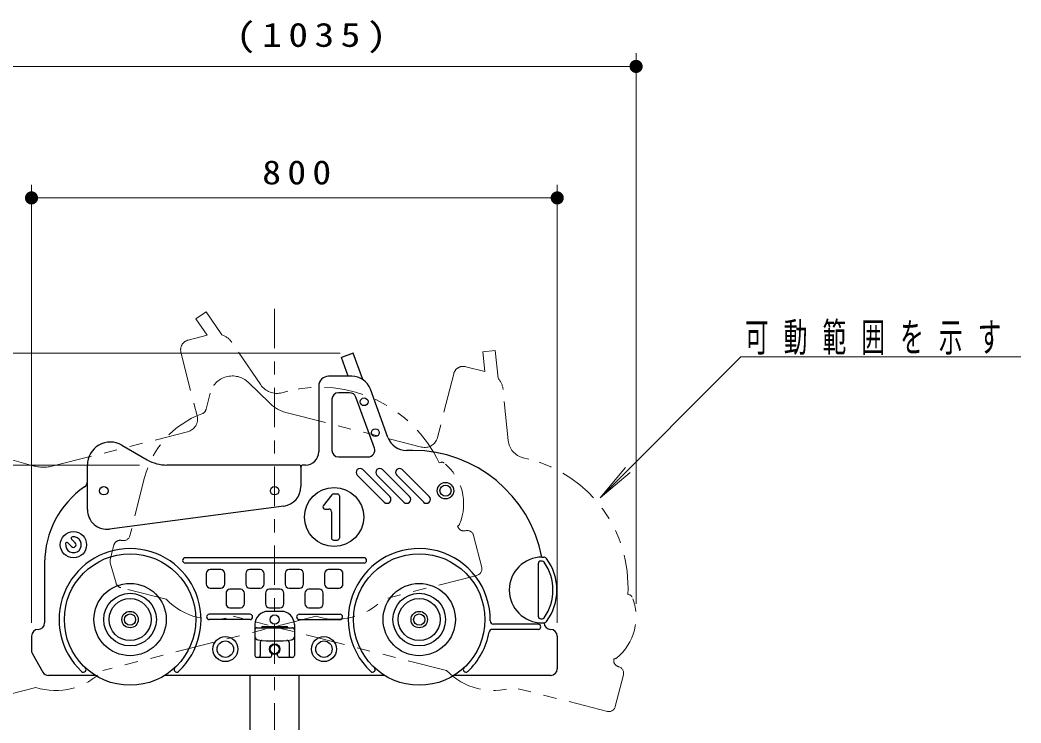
# Model space of a CAD drawing. Units: millimetres on the paper, scale 1:20. Extents: x -365 to 0, y 0 to 257.
# Drawn here: x -326.4 to -250.2, y 88.3 to 141.8 of the extents above; entities that cross this region are included whole.
import ezdxf

# ---------------------------------------------------------------- set-up
doc = ezdxf.new("R2010")
doc.units = ezdxf.units.MM
doc.linetypes.add('USER2', pattern=[6, 3, -1, 1, -1])
doc.linetypes.add('USER3', pattern=[8, 3, -1, 1, -1, 1, -1])
doc.layers.add('LY_1', color=7, linetype='Continuous', lineweight=13)
doc.styles.add('ＭＳ ゴシック', font='')
doc.styles.get('ＭＳ ゴシック').set_extended_font_data('MS Gothic')

# ---------------------------------------------------------------- blocks, each defined once
blk = doc.blocks.new('filled_dot')
at = {"color": 0, "linetype": 'Continuous', "lineweight": -2, "const_width": 1.25}
blk.add_lwpolyline([(-0.625, 0, 1), (0.625, 0, 1)], format="xyb", close=True, dxfattribs=at)

msp = doc.modelspace()

# ---------------------------------------------------------------- linework, layer by layer
at = {"layer": 'LY_1'}
for p, q in [((-279.486, 97.37), (-279.486, 139.248)), ((-331.233, 138.248), (-279.486, 138.248)), ((-325.486, 95.932), (-325.486, 129.248)), ((-285.486, 95.932), (-285.486, 129.248)), ((-325.486, 128.248), (-285.486, 128.248)), ((-302.013, 116.432), (-355.738, 116.432)), ((-271.514, 116.152), (-282.227, 105.439)), ((-271.514, 116.152), (-250.201, 116.152)), ((-317.272, 107.932), (-345.738, 107.932)), ((-282.227, 105.439), (-280.299, 107.737)), ((-282.227, 105.439), (-279.929, 107.367))]:
    msp.add_line(p, q, dxfattribs=at)
at = {"layer": 'LY_1', "linetype": 'USER3'}
for p, q in [((-312.19, 119.59), (-312.975, 119.056)), ((-310.995, 117.836), (-312.19, 119.59)), ((-312.121, 117.802), (-312.975, 119.056)), ((-312.121, 117.802), (-313.574, 117.433)), ((-308.046, 114.038), (-310.241, 117.261)), ((-290.205, 116.649), (-291.15, 116.554)), ((-290.998, 115.045), (-291.15, 116.554)), ((-289.992, 114.538), (-290.205, 116.649)), ((-314.116, 116.521), (-312.885, 111.675)), ((-290.998, 115.045), (-292.451, 115.414)), ((-293.363, 114.872), (-294.594, 110.026)), ((-308.981, 114.212), (-307.385, 112.658)), ((-305.983, 113.544), (-306.437, 113.429)), ((-289.213, 109.793), (-289.604, 113.672)), ((-312.206, 112.178), (-311.898, 113.39)), ((-306.031, 111.899), (-295.809, 109.303)), ((-323.83, 107.863), (-313.608, 110.46)), ((-327.526, 108.488), (-325.382, 107.883)), ((-287.636, 108.374), (-288.09, 108.489)), ((-294.468, 108.1), (-294.315, 108.139)), ((-316.877, 106.989), (-318.003, 102.56)), ((-291.847, 102.575), (-291.231, 100.152)), ((-319.218, 101.837), (-319.493, 100.755)), ((-319.489, 100.496), (-319.056, 98.958)), ((-291.593, 99.544), (-298.732, 97.731)), ((-315.24, 97.731), (-318.698, 98.609)), ((-280.116, 98.094), (-279.963, 98.055)), ((-303.838, 96.434), (-320.055, 92.314)), ((-293.918, 92.314), (-310.135, 96.434)), ((-280.449, 91.988), (-281.065, 89.565)), ((-325.161, 91.017), (-328.618, 90.139)), ((-281.673, 89.203), (-288.812, 91.017))]:
    msp.add_line(p, q, dxfattribs=at)
at = {"layer": 'LY_1', "linetype": 'USER2'}
msp.add_line((-306.986, 119.812), (-306.986, 54.807), dxfattribs=at)
at = {"layer": 'LY_1', "lineweight": 25}
for p, q in [((-301.013, 116.432), (-301.906, 116.107)), ((-301.387, 114.682), (-301.906, 116.107)), ((-300.288, 114.438), (-301.013, 116.432)), ((-301.107, 114.682), (-302.886, 114.682)), ((-303.636, 113.932), (-303.636, 108.932)), ((-298.364, 110.031), (-299.698, 113.695)), ((-302.636, 112.932), (-302.636, 109.051)), ((-301.283, 113.432), (-302.136, 113.432)), ((-299.4, 109.222), (-300.813, 113.103)), ((-318.611, 109.448), (-316.682, 108.334)), ((-296.486, 109.044), (-296.955, 109.044)), ((-302.136, 108.551), (-299.87, 108.551)), ((-321.236, 104.545), (-321.236, 107.932)), ((-305.136, 107.932), (-315.182, 107.932)), ((-304.986, 107.782), (-304.986, 106.296)), ((-304.636, 107.932), (-304.836, 107.932)), ((-300.275, 107.585), (-298.224, 105.534)), ((-298.775, 107.585), (-296.724, 105.534)), ((-297.275, 107.585), (-295.224, 105.534)), ((-298.648, 105.11), (-300.699, 107.161)), ((-297.148, 105.11), (-299.199, 107.161)), ((-295.648, 105.11), (-297.699, 107.161)), ((-302.629, 105.675), (-303.29, 104.83)), ((-302.511, 105.732), (-302.211, 105.732)), ((-302.061, 105.582), (-302.061, 102.382)), ((-306.29, 104.809), (-319.54, 103.057)), ((-303.171, 104.587), (-302.861, 104.587)), ((-302.661, 104.387), (-302.661, 102.382)), ((-322.153, 102.012), (-322.436, 102.295)), ((-302.511, 102.232), (-302.211, 102.232)), ((-322.436, 101.729), (-322.719, 102.012)), ((-300.186, 100.882), (-313.786, 100.882)), ((-286.636, 100.932), (-286.509, 100.932)), ((-324.486, 100.503), (-324.486, 95.932)), ((-300.186, 100.482), (-313.786, 100.482)), ((-311.086, 99.982), (-311.886, 99.982)), ((-308.086, 99.982), (-308.886, 99.982)), ((-305.086, 99.982), (-305.886, 99.982)), ((-302.086, 99.982), (-302.886, 99.982)), ((-286.936, 100.43), (-286.936, 96.435)), ((-312.186, 99.682), (-312.186, 98.882)), ((-310.786, 98.882), (-310.786, 99.682)), ((-309.186, 99.682), (-309.186, 98.882)), ((-307.786, 98.882), (-307.786, 99.682)), ((-306.186, 99.682), (-306.186, 98.882)), ((-304.786, 98.882), (-304.786, 99.682)), ((-303.186, 99.682), (-303.186, 98.882)), ((-301.786, 98.882), (-301.786, 99.682)), ((-311.886, 98.582), (-311.086, 98.582)), ((-309.586, 98.482), (-310.386, 98.482)), ((-308.886, 98.582), (-308.086, 98.582)), ((-306.586, 98.482), (-307.386, 98.482)), ((-305.886, 98.582), (-305.086, 98.582)), ((-303.586, 98.482), (-304.386, 98.482)), ((-302.886, 98.582), (-302.086, 98.582)), ((-310.686, 98.182), (-310.686, 97.382)), ((-309.286, 97.382), (-309.286, 98.182)), ((-307.686, 98.182), (-307.686, 97.382)), ((-306.286, 97.382), (-306.286, 98.182)), ((-304.686, 98.182), (-304.686, 97.382)), ((-303.286, 97.382), (-303.286, 98.182)), ((-310.386, 97.082), (-309.586, 97.082)), ((-306.486, 96.807), (-307.486, 96.807)), ((-307.386, 97.082), (-306.586, 97.082)), ((-304.386, 97.082), (-303.586, 97.082)), ((-308.86, 96.582), (-311.96, 96.582)), ((-308.86, 96.182), (-311.96, 96.182)), ((-305.112, 96.582), (-302.012, 96.582)), ((-305.112, 96.182), (-302.012, 96.182)), ((-308.486, 95.807), (-308.486, 93.457)), ((-308.336, 95.557), (-305.636, 95.557)), ((-307.886, 95.657), (-306.086, 95.657)), ((-305.486, 95.807), (-305.486, 93.457)), ((-286.936, 95.432), (-290.425, 95.432)), ((-286.936, 95.832), (-290.337, 95.832)), ((-286.636, 95.932), (-286.509, 95.932)), ((-325.486, 94.932), (-325.486, 93.816)), ((-308.086, 94.447), (-308.086, 93.457)), ((-305.886, 94.447), (-305.886, 93.457)), ((-285.486, 94.932), (-285.486, 92.432)), ((-325.419, 93.566), (-324.62, 92.182)), ((-307.361, 93.307), (-308.336, 93.307)), ((-307.211, 93.457), (-307.211, 93.664)), ((-306.761, 93.457), (-306.761, 93.664)), ((-305.636, 93.307), (-306.611, 93.307)), ((-320.62, 91.932), (-324.187, 91.932)), ((-298.62, 91.932), (-315.352, 91.932)), ((-308.861, 78.932), (-308.861, 91.932)), ((-305.111, 78.932), (-305.111, 91.932)), ((-285.986, 91.932), (-293.352, 91.932))]:
    msp.add_line(p, q, dxfattribs=at)
for centre, radius in [((-300.177, 112.746), 0.295), ((-299.322, 110.397), 0.295), ((-319.986, 105.982), 0.325), ((-306.986, 105.982), 0.325), ((-302.461, 103.982), 2.25), ((-293.986, 105.982), 0.625), ((-293.986, 105.982), 0.425), ((-322.294, 101.871), 1), ((-317.986, 96.182), 5), ((-295.986, 96.182), 5), ((-317.986, 96.182), 2.75), ((-295.986, 96.182), 2.75), ((-317.986, 96.182), 2), ((-317.986, 96.182), 1.6), ((-295.986, 96.182), 2), ((-295.986, 96.182), 1.6), ((-317.986, 96.182), 0.625), ((-295.986, 96.182), 0.625), ((-317.986, 96.182), 0.425), ((-306.986, 96.182), 0.35), ((-295.986, 96.182), 0.425), ((-310.736, 93.932), 0.95), ((-310.736, 93.932), 0.625), ((-303.236, 93.932), 0.95), ((-303.236, 93.932), 0.625), ((-306.986, 93.932), 0.4), ((-306.986, 93.932), 0.35)]:
    msp.add_circle(centre, radius, dxfattribs=at)
at = {"layer": 'LY_1', "linetype": 'USER3'}
for centre, radius, start, end in [((-313.389, 116.706), 0.75, 104.25374, 194.25374), ((-311.481, 116.417), 1.5, 34.25374, 71.12364), ((-292.636, 114.687), 0.75, 75.74626, 165.74626), ((-310.202, 112.959), 1.75, 45.74626, 165.74626), ((-291.096, 113.522), 1.5, 5.74626, 42.61616), ((-306.806, 114.883), 1.5, 214.25374, 284.25374), ((-303.521, 103.852), 10, 25.13725, 104.25374), ((-312.69, 112.301), 0.5, 290.26437, 345.74626), ((-305.292, 114.807), 3, 225.74626, 255.74626), ((-310.093, 105.266), 7, 110.26437, 165.74626), ((-313.854, 111.429), 1, 284.25374, 14.25374), ((-295.563, 110.272), 1, 255.74626, 345.74626), ((-287.721, 109.943), 1.5, 185.74626, 255.74626), ((-294.254, 107.896), 0.25, 51.12364, 104.25374), ((-290.098, 98.682), 10, 356.62977, 75.74626), ((-324.568, 110.771), 3, 254.25374, 284.25374), ((-296.607, 104.977), 4, 337.38384, 51.12364), ((-293.146, 103.535), 0.25, 289.41735, 337.38384), ((-292.578, 103.421), 0.5, 194.13748, 284.25374), ((-292.331, 102.452), 0.5, 14.25374, 104.25374), ((-318.733, 101.713), 0.5, 75.74626, 165.74626), ((-318.487, 102.683), 0.5, 255.74626, 345.74626), ((-319.008, 100.632), 0.5, 165.74626, 195.74626), ((-291.716, 100.029), 0.5, 284.25374, 14.25374), ((-318.575, 99.094), 0.5, 195.74626, 255.74626), ((-311.641, 101.201), 5, 223.95793, 287.53459), ((-302.331, 101.201), 5, 252.46541, 316.04207), ((-283.486, 96.37), 4, 308.87636, 22.61616), ((-280.025, 97.813), 0.25, 22.61616, 75.74626), ((-280.688, 93.08), 0.5, 165.63, 255.74626), ((-281.133, 93.451), 0.25, 260.90987, 308.87636), ((-323.654, 95.785), 5, 252.46541, 316.04207), ((-290.318, 95.785), 5, 223.95793, 287.53459), ((-280.934, 92.111), 0.5, 345.74626, 75.74626), ((-281.55, 89.688), 0.5, 255.74626, 345.74626)]:
    msp.add_arc(centre, radius, start, end, dxfattribs=at)
at = {"layer": 'LY_1', "lineweight": 25}
for centre, radius, start, end in [((-302.886, 113.932), 0.75, 90, 180), ((-301.107, 113.182), 1.5, 20, 90), ((-302.136, 112.932), 0.5, 90, 180), ((-301.283, 112.932), 0.5, 20, 90), ((-319.486, 107.932), 1.75, 60, 180), ((-296.955, 110.544), 1.5, 200, 270), ((-304.636, 108.932), 1, 270, 0), ((-302.136, 109.051), 0.5, 180, 270), ((-299.87, 109.051), 0.5, 270, 20), ((-296.486, 99.044), 10, 10.88247, 90), ((-315.182, 110.932), 3, 240, 270), ((-305.136, 107.782), 0.15, 0, 90), ((-304.836, 107.782), 0.15, 90, 180), ((-300.487, 107.373), 0.3, 135, 225), ((-300.487, 107.373), 0.3, 45, 135), ((-298.987, 107.373), 0.3, 135, 225), ((-298.987, 107.373), 0.3, 45, 135), ((-297.487, 107.373), 0.3, 135, 225), ((-297.487, 107.373), 0.3, 45, 135), ((-321.736, 106.682), 0.5, 304.51811, 0), ((-317.486, 100.503), 7, 124.51811, 180), ((-306.486, 106.296), 1.5, 277.52967, 0), ((-302.511, 105.582), 0.15, 90, 142), ((-302.211, 105.582), 0.15, 0, 90), ((-298.436, 105.322), 0.3, 225, 315), ((-298.436, 105.322), 0.3, 315, 45), ((-296.936, 105.322), 0.3, 225, 315), ((-296.936, 105.322), 0.3, 315, 45), ((-295.436, 105.322), 0.3, 225, 315), ((-295.436, 105.322), 0.3, 315, 45), ((-319.736, 104.545), 1.5, 180, 277.52967), ((-303.171, 104.737), 0.15, 142, 270), ((-302.861, 104.387), 0.2, 0, 90), ((-322.294, 101.871), 0.6, 171.8699, 98.1301), ((-322.365, 102.366), 0.1, 98.1301, 225), ((-302.511, 102.382), 0.15, 180, 270), ((-302.211, 102.382), 0.15, 270, 0), ((-317.986, 96.182), 5.4, 313.04908, 226.95092), ((-322.789, 101.942), 0.1, 45, 171.8699), ((-322.294, 101.871), 0.2, 225, 45), ((-295.986, 96.182), 5.4, 358.98586, 226.95092), ((-313.786, 100.682), 0.2, 90, 270), ((-300.186, 100.682), 0.2, 270, 90), ((-286.636, 98.432), 2.5, 90, 270), ((-286.736, 100.43), 0.2, 92.86598, 180), ((-286.636, 98.432), 2.2, 90.00624, 92.86598), ((-286.637, 100.432), 0.2, 34.8499, 90.00624), ((-286.509, 100.682), 0.25, 36.8699, 90), ((-289.509, 98.432), 3.7, 325.1501, 34.8499), ((-289.509, 98.432), 4, 323.1301, 36.8699), ((-311.886, 99.682), 0.3, 90, 180), ((-311.086, 99.682), 0.3, 0, 90), ((-308.886, 99.682), 0.3, 90, 180), ((-308.086, 99.682), 0.3, 0, 90), ((-305.886, 99.682), 0.3, 90, 180), ((-305.086, 99.682), 0.3, 0, 90), ((-302.886, 99.682), 0.3, 90, 180), ((-302.086, 99.682), 0.3, 0, 90), ((-311.886, 98.882), 0.3, 180, 270), ((-311.086, 98.882), 0.3, 270, 0), ((-310.386, 98.182), 0.3, 90, 180), ((-309.586, 98.182), 0.3, 0, 90), ((-308.886, 98.882), 0.3, 180, 270), ((-308.086, 98.882), 0.3, 270, 0), ((-307.386, 98.182), 0.3, 90, 180), ((-306.586, 98.182), 0.3, 0, 90), ((-305.886, 98.882), 0.3, 180, 270), ((-305.086, 98.882), 0.3, 270, 0), ((-304.386, 98.182), 0.3, 90, 180), ((-303.586, 98.182), 0.3, 0, 90), ((-302.886, 98.882), 0.3, 180, 270), ((-302.086, 98.882), 0.3, 270, 0), ((-310.386, 97.382), 0.3, 180, 270), ((-309.586, 97.382), 0.3, 270, 0), ((-307.486, 95.807), 1, 90, 180), ((-307.386, 97.382), 0.3, 180, 270), ((-306.586, 97.382), 0.3, 270, 0), ((-306.486, 95.807), 1, 0, 90), ((-304.386, 97.382), 0.3, 180, 270), ((-303.586, 97.382), 0.3, 270, 0), ((-311.96, 96.382), 0.2, 90, 270), ((-308.86, 96.382), 0.2, 270, 90), ((-305.112, 96.382), 0.2, 90, 270), ((-302.012, 96.382), 0.2, 270, 90), ((-290.337, 96.082), 0.25, 178.98586, 270), ((-286.736, 96.435), 0.2, 180, 267.13402), ((-286.636, 98.432), 2.2, 267.13402, 269.99376), ((-286.637, 96.432), 0.2, 269.99376, 325.1501), ((-286.509, 96.182), 0.25, 270, 323.1301), ((-324.986, 94.932), 0.5, 90, 180), ((-324.986, 95.932), 0.5, 270, 0), ((-308.336, 95.407), 0.15, 90, 180), ((-307.886, 95.557), 0.1, 90, 180), ((-306.086, 95.557), 0.1, 0, 90), ((-305.636, 95.407), 0.15, 0, 90), ((-295.986, 96.182), 5.4, 313.04908, 349.80545), ((-290.425, 95.182), 0.25, 90, 169.80545), ((-286.936, 95.632), 0.2, 270, 90), ((-285.986, 95.932), 0.5, 180, 270), ((-285.986, 94.932), 0.5, 0, 90), ((-308.236, 94.878), 0.25, 180, 263.50467), ((-306.986, 105.857), 11.3, 263.50467, 276.49533), ((-307.936, 94.447), 0.15, 85.24073, 180), ((-306.036, 94.447), 0.15, 0, 94.75927), ((-305.736, 94.878), 0.25, 276.49533, 0), ((-324.986, 93.816), 0.5, 180, 210), ((-306.986, 94.082), 0.225, 47.01074, 132.98926), ((-308.336, 93.457), 0.15, 180, 270), ((-308.236, 93.457), 0.15, 270, 0), ((-307.361, 93.457), 0.15, 270, 0), ((-306.611, 93.457), 0.15, 180, 270), ((-305.736, 93.457), 0.15, 180, 270), ((-305.636, 93.457), 0.15, 270, 0), ((-324.187, 92.432), 0.5, 210, 270), ((-321.536, 92.382), 0.2, 226.95092, 46.95092), ((-314.437, 92.382), 0.2, 133.04908, 313.04908), ((-299.536, 92.382), 0.2, 226.95092, 46.95092), ((-292.437, 92.382), 0.2, 133.04908, 313.04908), ((-285.986, 92.432), 0.5, 270, 0)]:
    msp.add_arc(centre, radius, start, end, dxfattribs=at)

# ---------------------------------------------------------------- block references
at = {"layer": 'LY_1', "xscale": 0.4, "yscale": 0.4, "rotation": 180}
for p in [(-279.486, 138.248), (-285.486, 128.248)]:
    msp.add_blockref('filled_dot', p, dxfattribs=at)
at = {"layer": 'LY_1', "xscale": 0.4, "yscale": 0.4}
msp.add_blockref('filled_dot', (-325.486, 128.248), dxfattribs=at)

# ---------------------------------------------------------------- texts
at = {"layer": 'LY_1', "style": 'ＭＳ ゴシック'}
for s, insert, char_height, attachment_point in [('\\T1.33;\\W1.2;(1035)', (-303.953, 139.248), 1.833, 8), ('\\T1.33;\\W1.15;800', (-305.07, 129.248), 1.833, 8), ('\\T1.64;\\W0.6;可動範囲を示す', (-271.201, 116.302), 2.199, 7)]:
    msp.add_mtext(s, dxfattribs=dict(at, insert=insert, char_height=char_height, attachment_point=attachment_point))

doc.saveas('drawing.dxf')
